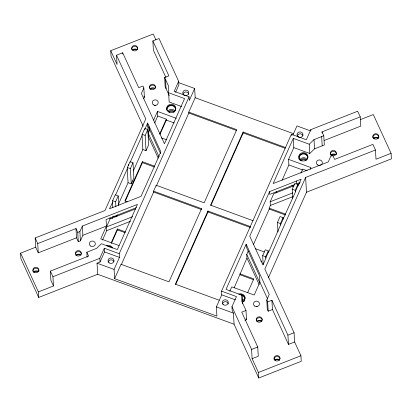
<?xml version="1.0" encoding="UTF-8"?>
<svg xmlns="http://www.w3.org/2000/svg" width="412" height="412" viewBox="0 0 412 412"><rect width="100%" height="100%" fill="white"/><g stroke="black" fill="none" stroke-linecap="round" stroke-linejoin="round"><path stroke-width="0.62" d="M181.563 106.543L169.162 102.001L168.626 92.757L168.719 86.417L164.63 77.502L168.879 75.834L152.862 40.943L159.022 38.522L178.648 81.277L178.865 84.975L175.62 92.257M268.191 311.189L267.656 301.945L271.905 300.276L272.44 309.52L268.191 311.189L267.3 309.252L266.765 300.008L269.237 294.462L246.16 244.187L226.039 289.368L241.988 295.203L241.895 301.543L245.985 310.463L246.52 319.707L244.924 320.33M76.508 237.801L38.264 252.829L37.734 243.585L75.973 228.557L76.508 237.801L78.285 241.679L80.412 240.845L79.876 231.601L82.349 226.054L137.453 204.398L117.338 249.579L101.388 243.739L96.604 248.364L86.829 252.206L87.112 257.134M155.87 39.743L153.238 34.005L110.746 50.702L117.065 64.463L116.529 55.218L122.694 52.798L138.71 87.684L142.959 86.015L143.845 87.957L141.378 93.498L164.455 143.773L184.571 98.592L168.626 92.757M80.412 240.845L82.884 235.298L82.349 226.054M143.639 98.865L144.38 97.201L143.845 87.957M144.669 129.759L147.661 123.034L160.871 151.817L141.038 196.359L109.489 208.755L112.697 202.107L112.615 200.721L115.236 194.84L118.218 195.932L118.769 205.464M127.396 167.524L130.017 161.643L133.004 162.735L133.879 177.989L131.263 183.876L128.065 182.701L127.267 168.838L127.396 167.524L130.383 168.616L131.263 183.876M142.181 134.333L144.803 128.451L147.784 129.543L148.665 144.797L146.044 150.679L142.846 149.51L142.047 135.641L142.181 134.333L145.163 135.424L146.044 150.679M115.618 194.984L127.267 168.838M130.146 162.369L142.047 135.641M115.89 206.901L115.602 201.813L118.218 195.932M130.383 168.616L133.004 162.735M145.163 135.424L147.784 129.543M153.594 120.155L157.487 111.41L176.336 118.311M110.004 217.69L110.076 218.927L106.492 226.966L132.685 216.676M149.783 129.759L148.248 133.205L159.083 156.802M102.552 239.99L106.708 230.663L106.069 219.57L136.423 207.643M112.033 218.7L113.032 216.46M118.491 204.203L128.065 182.701M133.272 171.011L142.846 149.51M154.639 123.028L157.755 116.035L157.487 111.41M116.72 216.532L117.43 214.93M154.448 166.134L142.372 161.715L124.903 200.932L127.318 201.813M360.248 116.854L322.004 131.881L323.786 135.759L314.011 139.601L309.221 144.221L293.277 138.38L273.156 183.561L328.266 161.911L330.733 156.364L332.86 155.53L334.637 159.403L372.881 144.375L375.461 149.999L305.632 177.438L264.839 269.041L294.08 332.742L294.616 341.986L300.93 355.747L301.254 361.298L258.762 377.995L234.073 324.218L97.659 274.284L97.021 263.191L100.028 262.011L99.812 258.314L104.303 248.23L119.222 253.689L119.439 257.387L114.073 269.433L114.608 278.677L216.918 316.128L216.382 306.883L221.749 294.838L221.532 291.14L291.392 134.271L306.312 139.735L310.803 129.651L357.668 111.235L360.248 116.854L360.783 126.098L324.332 140.425M125.217 201.272L142.423 162.637L142.372 161.715M178.648 81.277L174.163 91.361L189.082 96.82L189.293 100.523L194.655 88.477L178.782 82.668M100.028 262.011L104.519 251.928L104.303 248.23M111.297 242.627L117.379 228.964L125.212 231.827M159.686 133.957L166.278 119.156L157.755 116.035M111.348 243.549L117.435 229.886L117.379 228.964M159.995 134.312L166.335 120.083L166.278 119.156M119.222 253.689L189.082 96.82M114.608 278.677L121.02 264.283L168.977 281.834L201.545 208.693L153.588 191.142L156.21 185.261L204.167 202.812L236.735 129.672L188.778 112.121L195.19 97.721L194.655 88.477M121.334 264.622L153.64 192.064L153.588 191.142M156.524 185.596L188.83 113.043L188.778 112.121M250.501 226.615L207.942 211.037L175.368 284.177L219.132 300.193M285.691 147.594L243.132 132.015L210.558 205.155L253.123 220.734M175.682 284.517L207.993 211.959L207.942 211.037M210.872 205.495L243.183 132.937L243.132 132.015M292.881 135.1L296.964 125.928L310.488 130.877M292.747 198.157L292.237 189.257L294.853 183.376L297.84 184.468L298.133 185.93L301.126 179.21L269.577 191.606L249.739 236.148L262.954 264.926L265.946 258.206L265.652 256.738L268.274 250.857L265.292 249.765L262.671 255.646L263.18 264.545M229.819 291.33L231.812 286.85L254.194 295.038L259.905 282.215L259.529 275.741L246.319 246.963L246.16 244.187M282.045 180.312L288.889 164.939L288.57 159.393L293.813 147.63L293.277 138.38M259.112 284.538L246.958 258.056L246.747 254.358L248.282 250.913M253.344 244.764L269.242 209.059L269.191 208.137L270.375 205.475L270.164 201.777L273.743 193.733L293.983 185.781M234.16 287.844L246.958 258.056M276.04 192.759L276.56 191.59M234.073 324.218L233.434 313.125L232.177 310.38L231.961 306.683L236.452 296.599L221.532 291.14M278.002 231.987L277.451 222.454L280.072 216.568L283.054 217.66L283.137 219.05L268.567 252.319L268.274 250.857M247.71 292.556L253.792 278.893L239.939 273.826M300.92 173.071L302.691 169.09L307.239 170.753M280.515 224.931L280.438 223.546L283.054 217.66M283.137 219.05L295.512 191.812L295.219 190.349L297.84 184.468M265.735 258.128L268.351 252.242M295.301 191.734L297.917 185.853M310.174 169.337L310.952 167.586L288.57 159.393M268.31 277.961L306.487 192.229L305.632 177.438M293.813 147.63L309.757 153.465L314.547 148.845L324.316 145.003L323.786 135.759M38.264 252.829L35.684 247.21L35.154 237.966L104.983 210.527L145.776 118.924L116.529 55.218M97.659 274.284L38.713 297.449L20.919 258.685L20.6 253.138L35.684 247.21M360.521 119.568L373.287 114.551L391.081 153.315L391.4 158.862L306.487 192.229M110.076 218.927L135.672 208.869M78.285 241.679L77.755 232.435L79.876 231.601M82.884 235.298L106.44 226.044L100.729 238.867L118.986 245.552M106.708 230.663L130.516 221.306M38.713 297.449L38.393 291.902L53.478 285.974L50.897 280.351L50.367 271.106L88.611 256.079L86.829 252.206M53.478 285.974L52.947 276.73L99.812 258.314M295.013 184.447L269.736 194.376L269.577 191.606M300.157 182.423L296.779 183.752L296.619 180.976M297.557 184.375L299.339 183.675M391.081 153.315L375.996 159.243L375.461 149.999M270.164 201.777L292.783 192.888M270.375 205.475L292.994 196.586M245.985 310.463L241.736 312.131L257.752 347.017L258.283 356.262L252.123 358.687L258.442 372.448L258.762 377.995M252.123 358.687L251.588 349.438L257.752 347.017M294.616 341.986L288.457 344.406L287.921 335.162L294.08 332.742M258.442 372.448L300.93 355.747M195.19 97.721L293.287 133.627M188.83 113.043L236.792 130.599M243.183 132.937L285.145 148.299M166.335 120.083L174.163 122.946M288.889 164.939L302.748 170.012M161.432 137.907L166.855 139.889M291.82 185.632L293.627 186.296M292.237 189.257L295.219 190.349M269.191 208.137L285.495 214.106M142.423 162.637L154.5 167.061M269.242 209.059L285.552 215.028M277.451 222.454L280.438 223.546M132.571 180.935L133.637 181.321M153.64 192.064L200.999 209.399M207.993 211.959L250.558 227.542M255.352 248.678L264.406 251.995M112.615 200.721L115.602 201.813M262.671 255.646L265.652 256.738M113.815 216.094L115.947 216.872M117.435 229.886L125.263 232.754M239.99 274.747L253.844 279.82M104.519 251.928L119.439 257.387M221.749 294.838L235.473 299.864M97.021 263.191L114.073 269.433M216.382 306.883L233.434 313.125M271.905 300.276L287.921 335.162M165.938 77.518L153.398 50.187L152.862 40.943M259.905 282.215L267.635 299.061M272.44 309.52L288.457 344.406M246.747 254.358L259.694 282.565M266.765 300.008L267.656 301.945M169.255 95.661L165.16 86.747L164.63 77.502M143.937 96.233L144.38 97.201M246.072 318.739L246.52 319.707M231.961 306.683L251.588 349.438M147.82 125.809L160.505 153.439M158.239 158.198L148.459 136.902L147.661 123.034M143.149 126.144L111.07 56.253L110.746 50.702M75.973 228.557L77.755 232.435M35.154 237.966L37.734 243.585M50.367 271.106L52.947 276.73M20.6 253.138L38.393 291.902M322.004 131.881L322.076 133.112M321.659 136.593L322.194 145.838M314.011 139.601L314.547 148.845M310.803 129.651L310.869 130.882M309.221 144.221L309.757 153.465M291.392 134.271L291.459 135.502M261.064 260.817L261.131 261.924M241.988 295.203L242.483 303.835M201.545 208.693L201.602 209.62M165.516 79.439L166.051 88.683M156.21 185.261L156.261 186.183M149.551 127.143L149.71 129.919M122.694 52.798L122.766 54.029M128.709 164.584L128.76 165.511M116.369 215.162L116.442 216.434M112.481 202.029L112.811 207.705M330.403 154.454A2.997 2.745 -3.3 0 1 333.359 151.317A2.997 2.745 -3.3 0 1 336.341 154.382M372.896 137.757A2.997 2.745 -3.3 0 1 375.852 134.621A2.997 2.745 -3.3 0 1 378.834 137.685M301.172 160.881A2.997 2.745 -3.3 0 1 305.91 160.525M300.775 160.603A2.997 2.745 -3.3 0 1 306.296 160.191M299.781 160.041A4.146 3.796 -3.3 0 1 306.899 159.089M299.153 159.418A4.609 4.218 -3.3 0 1 298.839 158.357M298.834 157.255A4.609 4.218 -3.3 0 1 303.387 153.527A4.609 4.218 -3.3 0 1 307.97 157.137M300.127 160.103A4.146 3.796 -3.3 0 1 302.846 153.985A4.146 3.796 -3.3 0 1 307.239 159.15M256.31 320.84A2.997 2.745 -3.3 0 1 258.875 317.729A2.997 2.745 -3.3 0 1 262.243 320.047M274.104 359.604A2.997 2.745 -3.3 0 1 276.668 356.493A2.997 2.745 -3.3 0 1 280.036 358.811M242.122 301.074A2.997 2.745 -3.3 0 1 242.771 301.466M242.065 300.152A2.997 2.745 -3.3 0 1 243.235 301.074M242.318 299.097A4.146 3.796 -3.3 0 1 244.568 301.121M239.913 294.75A4.609 4.218 -3.3 0 1 245.099 298.319M238.703 294.127A4.609 4.218 -3.3 0 1 244.728 296.331A4.609 4.218 -3.3 0 1 242.261 301.878M242.107 295.399A4.146 3.796 -3.3 0 1 244.368 300.333M243.832 301.198A4.146 3.796 -3.3 0 1 243.07 301.908M149.546 88.256A2.997 2.745 -3.3 0 1 152.497 85.114A2.997 2.745 -3.3 0 1 155.478 88.178M131.747 49.491A2.997 2.745 -3.3 0 1 134.703 46.35A2.997 2.745 -3.3 0 1 137.685 49.414M169.265 112.213A2.997 2.745 -3.3 0 1 173.493 111.915M168.781 111.889A2.997 2.745 -3.3 0 1 173.957 111.523M168.168 110.802A4.146 3.796 -3.3 0 1 174.745 110.72M166.69 109.983A4.609 4.218 -3.3 0 1 170.635 105.199A4.609 4.218 -3.3 0 1 175.821 108.763M167.432 110.88A4.146 3.796 -3.3 0 1 169.327 106.028A4.146 3.796 -3.3 0 1 174.74 107.29A4.146 3.796 -3.3 0 1 173.792 112.358M75.448 253.921A2.997 2.745 -3.3 0 1 81.385 253.844M32.955 271.333A2.997 2.745 -3.3 0 1 35.911 268.197A2.997 2.745 -3.3 0 1 38.893 271.261M107.764 246.381A4.609 4.218 -3.3 0 1 112.028 247.942M106.548 245.753A4.609 4.218 -3.3 0 1 112.579 247.962M108.907 246.783A4.146 3.796 -3.3 0 1 109.953 247.025M183.108 93.678A2.997 2.745 -3.3 0 1 188.845 94.296M297.155 136.192A2.997 2.745 -3.3 0 1 302.887 135.43M222.408 304.041A2.997 2.745 -3.3 0 1 228.346 303.963M108.16 262.223A2.997 2.745 -3.3 0 1 113.892 261.46M76.091 254.961A4.146 3.796 -3.3 0 1 81.143 254.894M75.865 255.553A4.609 4.218 -3.3 0 1 80.428 254.94M33.202 271.982A4.146 3.796 -3.3 0 1 38.203 271.323M33.593 272.1A4.609 4.218 -3.3 0 1 38.187 271.74M150.421 88.42A4.146 3.796 -3.3 0 1 154.557 88.132M132.329 49.857A4.146 3.796 -3.3 0 1 137.376 49.703M149.958 89.167A4.609 4.218 -3.3 0 1 154.526 88.559M132.983 49.934A4.609 4.218 -3.3 0 1 136.506 49.718M331.047 154.778A4.146 3.796 -3.3 0 1 336.094 154.711M330.821 155.37A4.609 4.218 -3.3 0 1 335.383 154.763M373.54 138.082A4.146 3.796 -3.3 0 1 378.587 138.015M373.802 138.365A4.609 4.218 -3.3 0 1 378.412 138.298M256.897 321.2A4.146 3.796 -3.3 0 1 261.944 321.056M274.593 360.042A4.146 3.796 -3.3 0 1 279.635 359.753M257.124 321.499A4.609 4.218 -3.3 0 1 261.728 321.329M275.134 360.145A4.609 4.218 -3.3 0 1 279.738 360.206M154.376 105.626A2.997 2.745 -3.3 0 1 155.916 105.42M256.382 306.688A2.997 2.745 -3.3 0 1 257.165 306.677M373.993 138.638A2.997 2.745 -3.3 0 0 378.777 136.758A2.997 2.745 -3.3 0 0 374.652 133.921A2.997 2.745 -3.3 0 0 373.993 138.638M331.506 155.334A2.997 2.745 -3.3 0 0 336.285 153.455A2.997 2.745 -3.3 0 0 332.16 150.617A2.997 2.745 -3.3 0 0 331.506 155.334M300.559 160.206A4.609 4.218 -3.3 0 0 307.918 157.312A4.609 4.218 -3.3 0 0 301.569 152.945A4.609 4.218 -3.3 0 0 300.559 160.206M275.206 360.485A2.997 2.745 -3.3 0 0 279.985 358.605A2.997 2.745 -3.3 0 0 275.86 355.762A2.997 2.745 -3.3 0 0 275.206 360.485M257.407 321.721A2.997 2.745 -3.3 0 0 262.192 319.841A2.997 2.745 -3.3 0 0 258.067 316.998A2.997 2.745 -3.3 0 0 257.407 321.721M132.849 50.372A2.997 2.745 -3.3 0 0 137.634 48.487A2.997 2.745 -3.3 0 0 133.509 45.65A2.997 2.745 -3.3 0 0 132.849 50.372M150.643 89.136A2.997 2.745 -3.3 0 0 155.427 87.256A2.997 2.745 -3.3 0 0 151.302 84.414A2.997 2.745 -3.3 0 0 150.643 89.136M168.41 111.832A4.609 4.218 -3.3 0 0 175.77 108.943A4.609 4.218 -3.3 0 0 169.42 104.576A4.609 4.218 -3.3 0 0 168.41 111.832M34.057 272.214A2.997 2.745 -3.3 0 0 38.841 270.334A2.997 2.745 -3.3 0 0 34.716 267.496A2.997 2.745 -3.3 0 0 34.057 272.214M76.55 255.517A2.997 2.745 -3.3 0 0 81.334 253.638A2.997 2.745 -3.3 0 0 77.209 250.8A2.997 2.745 -3.3 0 0 76.55 255.517M109.211 262.892A2.997 2.745 -3.3 0 0 113.995 261.012A2.997 2.745 -3.3 0 0 109.865 258.175A2.997 2.745 -3.3 0 0 109.211 262.892M223.458 304.71A2.997 2.745 -3.3 0 0 228.238 302.83A2.997 2.745 -3.3 0 0 224.113 299.993A2.997 2.745 -3.3 0 0 223.458 304.71M183.958 95.043A2.997 2.745 -3.3 0 0 188.742 93.163A2.997 2.745 -3.3 0 0 184.612 90.326A2.997 2.745 -3.3 0 0 183.958 95.043M298.2 136.861A2.997 2.745 -3.3 0 0 302.985 134.982A2.997 2.745 -3.3 0 0 298.86 132.144A2.997 2.745 -3.3 0 0 298.2 136.861M153.403 104.797A2.997 2.745 -3.3 0 0 158.187 102.918A2.997 2.745 -3.3 0 0 154.057 100.08A2.997 2.745 -3.3 0 0 153.403 104.797M317.523 164.872A2.997 2.745 -3.3 0 0 322.308 162.992A2.997 2.745 -3.3 0 0 318.177 160.155A2.997 2.745 -3.3 0 0 317.523 164.872M254.652 306.054A2.997 2.745 -3.3 0 0 259.436 304.174A2.997 2.745 -3.3 0 0 255.311 301.337A2.997 2.745 -3.3 0 0 254.652 306.054M90.532 245.979A2.997 2.745 -3.3 0 0 95.316 244.1A2.997 2.745 -3.3 0 0 91.186 241.262A2.997 2.745 -3.3 0 0 90.532 245.979"/></g></svg>
